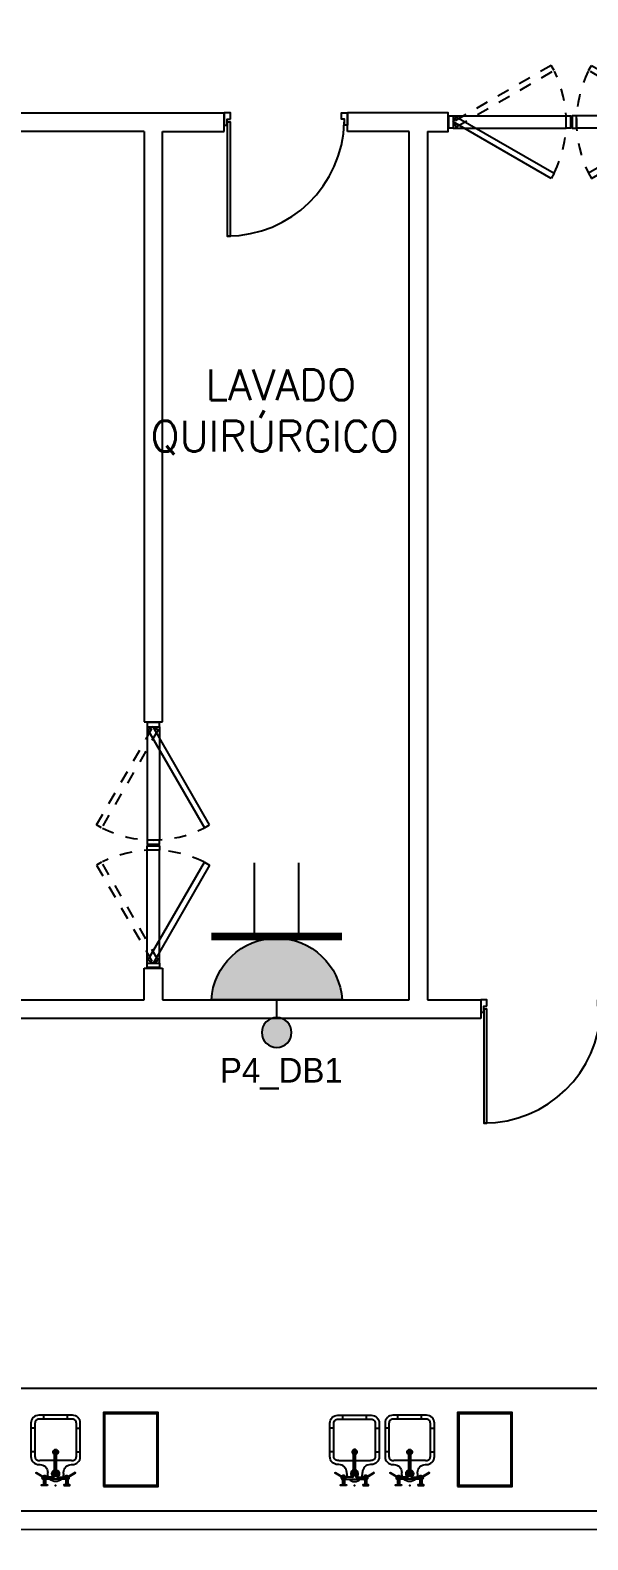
# Model space of a CAD drawing. Header units: metres. Extents: x -39 to 21688, y -24 to 9022.
# Drawn here: x 160.56 to 165.08, y -0.08 to 12.17 of the extents above; entities that cross this region are included whole.
import ezdxf

# ---------------------------------------------------------------- set-up
doc = ezdxf.new("R2010")
doc.units = ezdxf.units.M
doc.header["$MEASUREMENT"] = 0
doc.linetypes.add('HIDDEN2', pattern=[4.7625, 3.175, -1.5875])
doc.linetypes.add('HIDDEN4', pattern=[0.09375, 0.0625, -0.03125])
for name, color, linetype in [('AN-TEXTO', 3, 'Continuous'), ('AR-MOBILIRIO', 1, 'Continuous'), ('AR-MUROS', 6, 'Continuous'), ('AR-PUERTAS', 2, 'Continuous'), ('AR-SUELO', 1, 'Continuous'), ('AR-VENTANAS', 2, 'Continuous'), ('MOBILIARIO', 42, 'Continuous')]:
    doc.layers.add(name, color=color, linetype=linetype)
doc.styles.add('REGULAR-2.5', font='romans.shx', dxfattribs={"height": 2.5})

# ---------------------------------------------------------------- blocks, each defined once
blk = doc.blocks.new('AR-PUERTA 1')
at = {"layer": 'AR-PUERTAS', "linetype": 'Continuous'}
for points in [[(0.954, 0.033), (0.954, 0.958), (0.929, 0.958), (0.929, 0.033)], [(0.004, 0.058), (0.004, 0.008), (0.029, 0.008), (0.029, -0.042), (-0.021, -0.042), (-0.021, 0.058)], [(0.929, 0.008), (0.929, -0.042), (0.979, -0.042), (0.979, 0.058), (0.954, 0.058), (0.954, 0.008)]]:
    blk.add_lwpolyline(points, close=True, dxfattribs=at)
blk.add_arc((0.954, 0.008), 0.949, 89.9989, 178.4932, dxfattribs=at)
blk = doc.blocks.new('A$C18344971')
at = {"layer": 'AR-MOBILIRIO', "color": 250}
for p, q in [((0.102, 0.523), (0.102, 0.566)), ((0.118, 0.523), (0.118, 0.566)), ((0.277, 0.518), (0.123, 0.518)), ((0.184, 0.502), (0.128, 0.502)), ((0.192, 0.494), (0.192, 0.298)), ((0.208, 0.494), (0.208, 0.298)), ((0.216, 0.502), (0.272, 0.502)), ((0.282, 0.523), (0.282, 0.566)), ((0.298, 0.523), (0.298, 0.566)), ((0.032, 0.296), (0, 0.296)), ((0.368, 0.296), (0.4, 0.296)), ((0.032, 0.104), (0, 0.104)), ((0.104, 0.032), (0.104, 0)), ((0.296, 0.032), (0.296, 0)), ((0.368, 0.104), (0.4, 0.104))]:
    blk.add_line(p, q, dxfattribs=at)
at = {"layer": 'AR-MOBILIRIO'}
for p, q in [((0.192, 0.368), (0.072, 0.368)), ((0.136, 0.474), (0.136, 0.464)), ((0.328, 0.368), (0.208, 0.368)), ((0.264, 0.474), (0.264, 0.464))]:
    blk.add_line(p, q, dxfattribs=at)
at = {"layer": 'AR-MOBILIRIO', "color": 250}
for points in [[(0.042, 0.465), (0.109, 0.504), (0.107, 0.507), (0.04, 0.468)], [(0.134, 0.57), (0.086, 0.57), (0.086, 0.566), (0.134, 0.566)], [(0.266, 0.57), (0.314, 0.57), (0.314, 0.566), (0.266, 0.566)], [(0.358, 0.465), (0.291, 0.504), (0.293, 0.507), (0.36, 0.468)]]:
    blk.add_lwpolyline(points, close=True, dxfattribs=at)
at = {"layer": 'AR-MOBILIRIO'}
for points in [[(0.328, 0.4), (0.336, 0.4, -0.414214), (0.4, 0.336), (0.4, 0.064, -0.414214), (0.336, 0), (0.064, 0, -0.414214), (0, 0.064), (0, 0.336, -0.414214), (0.064, 0.4), (0.072, 0.4)], [(0.328, 0.368), (0.336, 0.368, -0.414214), (0.368, 0.336), (0.368, 0.064, -0.414214), (0.336, 0.032), (0.064, 0.032, -0.414214), (0.032, 0.064), (0.032, 0.336, -0.414214), (0.064, 0.368), (0.072, 0.368)]]:
    blk.add_lwpolyline(points, format="xyb", dxfattribs=at)
at = {"layer": 'AR-MOBILIRIO', "color": 250}
for centre, radius, start, end in [((0.11, 0.506), 0.018, 217.6623, 202.3377), ((0.11, 0.506), 0.006, 233.5782, 186.4218), ((0.2, 0.474), 0.0298, 114.4436, 254.4122), ((0.2, 0.474), 0.0203, 113.185, 246.815), ((0.184, 0.494), 0.008, 0, 90), ((0.216, 0.494), 0.008, 90, 180), ((0.2, 0.474), 0.0298, 285.5878, 65.5564), ((0.2, 0.474), 0.0203, 293.185, 66.815), ((0.29, 0.506), 0.018, 337.6623, 322.3377), ((0.29, 0.506), 0.006, 353.5782, 306.4218), ((0.2, 0.298), 0.0203, 113.185, 66.815), ((0.2, 0.298), 0.012, 131.8103, 48.1897), ((0.2, 0.298), 0.008, 180, 0)]:
    blk.add_arc(centre, radius, start, end, dxfattribs=at)
at = {"layer": 'AR-MOBILIRIO'}
for centre, start, end in [((0.2, 0.474), 154.0555, 180), ((0.2, 0.474), 43.4325, 136.5675), ((0.2, 0.474), 0, 25.9445), ((0.072, 0.464), 270, 0), ((0.328, 0.464), 180, 270)]:
    blk.add_arc(centre, 0.064, start, end, dxfattribs=at)
blk.add_point((0.2, 0.57), dxfattribs=at)
blk = doc.blocks.new('AR-PUERTA DE DOBLE BATEO')
at = {"layer": 'AR-PUERTAS', "linetype": 'HIDDEN2'}
for p, q in [((-0.05, 0.953), (-0.05, 0.035)), ((0.05, 0.953), (0.05, 0.035)), ((-0.05, -0.965), (-0.05, -0.047)), ((0.05, -0.965), (0.05, -0.047))]:
    blk.add_line(p, q, dxfattribs=at)
at = {"layer": 'AR-PUERTAS'}
for points in [[(0.05, 0.988), (-0.05, 0.988), (-0.05, 0.953), (0.05, 0.953)], [(-0.04, 0.988), (-0.04, 0.994), (0.04, 0.994), (0.04, 0.988)], [(0.456, 0.158), (-0.002, 0.953), (-0.044, 0.929), (0.415, 0.134)], [(0.05, 0.035), (-0.05, 0.035), (-0.05, 0), (0.05, 0)], [(-0.04, -0.006), (-0.04, 0), (0.04, 0), (0.04, -0.006)], [(0.05, -0.047), (-0.05, -0.047), (-0.05, -0.012), (0.05, -0.012)], [(-0.04, -0.006), (-0.04, -0.012), (0.04, -0.012), (0.04, -0.006)], [(0.456, -0.17), (-0.002, -0.965), (-0.044, -0.941), (0.415, -0.146)], [(0.05, -1), (-0.05, -1), (-0.05, -0.965), (0.05, -0.965)], [(-0.04, -1), (-0.04, -1.006), (0.04, -1.006), (0.04, -1)]]:
    blk.add_lwpolyline(points, close=True, dxfattribs=at)
at = {"layer": 'AR-PUERTAS', "color": 1, "linetype": 'HIDDEN4'}
for points in [[(-0.461, 0.158), (-0.002, 0.953), (0.039, 0.929), (-0.42, 0.134)], [(-0.461, -0.17), (-0.002, -0.965), (0.039, -0.941), (-0.42, -0.146)]]:
    blk.add_lwpolyline(points, close=True, dxfattribs=at)
for centre, start, end in [((-0.002, 0.963), 243.6523, 296.3478), ((-0.002, -0.975), 63.6523, 116.3478)]:
    blk.add_arc(centre, 0.928, start, end, dxfattribs=at)
blk = doc.blocks.new('16A twin WP')
at = {"ltscale": 8}
h = blk.add_hatch(color=256, dxfattribs=at)
edge = h.paths.add_edge_path()
edge.add_ellipse((17.39, -0.95), major_axis=(0.17, 17.42), ratio=1, start_angle=273.7089, end_angle=447.4296, ccw=False)
edge.add_line((34.79, 0), (0, 0))
h = blk.add_hatch(color=256, dxfattribs=at)
edge = h.paths.add_edge_path()
edge.add_ellipse((17.39, -8.68), major_axis=(-2.81, 2.81), ratio=1, start_angle=0, end_angle=360)
for p, q in [((11.47, 16.91), (11.47, 36.51)), ((23.31, 16.91), (23.31, 36.51)), ((34.79, 0), (0, 0)), ((17.39, -4.7), (17.39, 0))]:
    blk.add_line(p, q, dxfattribs=at)
at = {"ltscale": 8, "const_width": 2}
blk.add_lwpolyline([(34.79, 16.91), (-0.01, 16.91)], dxfattribs=at)
at = {"ltscale": 8, "extrusion": (0, 0, -1)}
blk.add_ellipse((17.39, -0.95), major_axis=(0.17, 17.42), ratio=1, start_param=-1.525934, end_param=1.506063, dxfattribs=at)
at = {"ltscale": 8}
blk.add_ellipse((17.39, -8.68), major_axis=(-2.81, 2.81), ratio=1, start_param=3.926991, end_param=10.210176, dxfattribs=at)

msp = doc.modelspace()

# ---------------------------------------------------------------- linework, layer by layer
at = {"layer": 'AR-MOBILIRIO'}
for points in [[(161.15032, 0.35084), (161.5953, 0.35084), (161.5953, 0.95084), (161.15032, 0.95084)], [(161.16032, 0.36084), (161.5853, 0.36084), (161.5853, 0.94084), (161.16032, 0.94084)], [(164.0227, 0.35084), (164.46768, 0.35084), (164.46768, 0.95084), (164.0227, 0.95084)], [(164.0327, 0.36084), (164.45768, 0.36084), (164.45768, 0.94084), (164.0327, 0.94084)]]:
    msp.add_lwpolyline(points, close=True, dxfattribs=at)
at = {"layer": 'AR-MUROS'}
for p, q in [((162.13066, 11.3501), (162.13066, 11.5001)), ((163.13066, 11.3501), (163.13066, 11.5001)), ((161.48066, 11.3501), (161.48066, 6.55729)), ((161.63066, 6.55729), (161.63066, 11.3501)), ((161.63066, 11.3501), (162.13066, 11.3501)), ((163.63066, 11.3501), (163.13066, 11.3501)), ((163.63066, 4.3001), (163.63066, 11.3501)), ((163.78066, 11.3501), (163.78066, 4.3001)), ((161.48066, 6.55729), (161.63066, 6.55729)), ((161.48066, 4.3001), (161.48066, 4.55729)), ((161.48066, 4.55729), (161.63066, 4.55729)), ((161.63066, 4.55729), (161.63066, 4.3001)), ((155.9066, 4.3001), (161.48066, 4.3001)), ((161.63066, 4.3001), (163.63066, 4.3001)), ((163.78066, 4.3001), (164.21176, 4.3001)), ((164.21176, 4.3001), (164.21176, 4.1501)), ((164.21176, 4.1501), (155.9066, 4.1501))]:
    msp.add_line(p, q, dxfattribs=at)
for points in [[(237.95949, 56.44698), (237.95949, 16.81643), (237.95949, 0.00044), (150.01989, 0), (144.01989, 0), (144.01989, 12.40006), (144.16989, 12.40006), (144.16989, 11.5001)], [(161.48066, 11.3501), (156.77492, 11.3501), (156.77492, 11.5001), (162.13066, 11.5001)], [(163.78066, 11.3501), (163.94649, 11.3501), (163.94649, 11.5001), (163.13066, 11.5001)], [(199.38066, 0.15024), (150.01989, 0.15), (144.16989, 0.15), (144.16989, 4.1501)], [(152.43067, 1.15001), (168.78869, 1.15001)]]:
    msp.add_lwpolyline(points, dxfattribs=at)
at = {"layer": 'AR-PUERTAS'}
msp.add_circle((164.88265, 27.62249), 40.08066, dxfattribs=at)

# ---------------------------------------------------------------- block references
at = {"layer": 'AR-MOBILIRIO', "xscale": -1, "rotation": 180}
for p in [(160.56297, 0.92902), (163.43535, 0.92902)]:
    msp.add_blockref('A$C18344971', p, dxfattribs=at)
at = {"layer": 'AR-MUROS', "rotation": 180}
for p in [(163.10984, 11.45846), (165.19094, 4.25846)]:
    msp.add_blockref('AR-PUERTA 1', p, dxfattribs=at)
at = {"layer": 'AR-PUERTAS'}
for p, rotation in [((164.95257, 11.4251), 270.0000135837768), ((161.55565, 5.56337), 1.358377682926622e-05)]:
    msp.add_blockref('AR-PUERTA DE DOBLE BATEO', p, dxfattribs=dict(at, rotation=rotation))
at = {"layer": 'AR-SUELO', "xscale": 0.0304565344946113, "yscale": 0.0304565344946113, "zscale": 0.0304565344946113}
msp.add_blockref('16A twin WP', (162.02676, 4.30001), dxfattribs=at)
at = {"layer": 'MOBILIARIO', "rotation": 180}
msp.add_blockref('A$C18344971', (163.38811, 0.92902), dxfattribs=at)

# ---------------------------------------------------------------- texts
at = {"layer": 'AN-TEXTO', "insert": (161.93593, 9.41793), "char_height": 0.25, "attachment_point": 1, "style": 'REGULAR-2.5'}
msp.add_mtext_dynamic_manual_height_columns('\\pi0.04342;LAVADO\\P\\pi-0.40301;QUIRÚRGICO', width=1.3606531, gutter_width=1.25, heights=[0], dxfattribs=at)
at = {"layer": 'AR-VENTANAS', "insert": (162.09605, 3.82955), "char_height": 0.2, "attachment_point": 1}
msp.add_mtext_dynamic_manual_height_columns('P4_DB1', width=3.1262579, gutter_width=1, heights=[0], dxfattribs=at)

doc.saveas('drawing.dxf')
